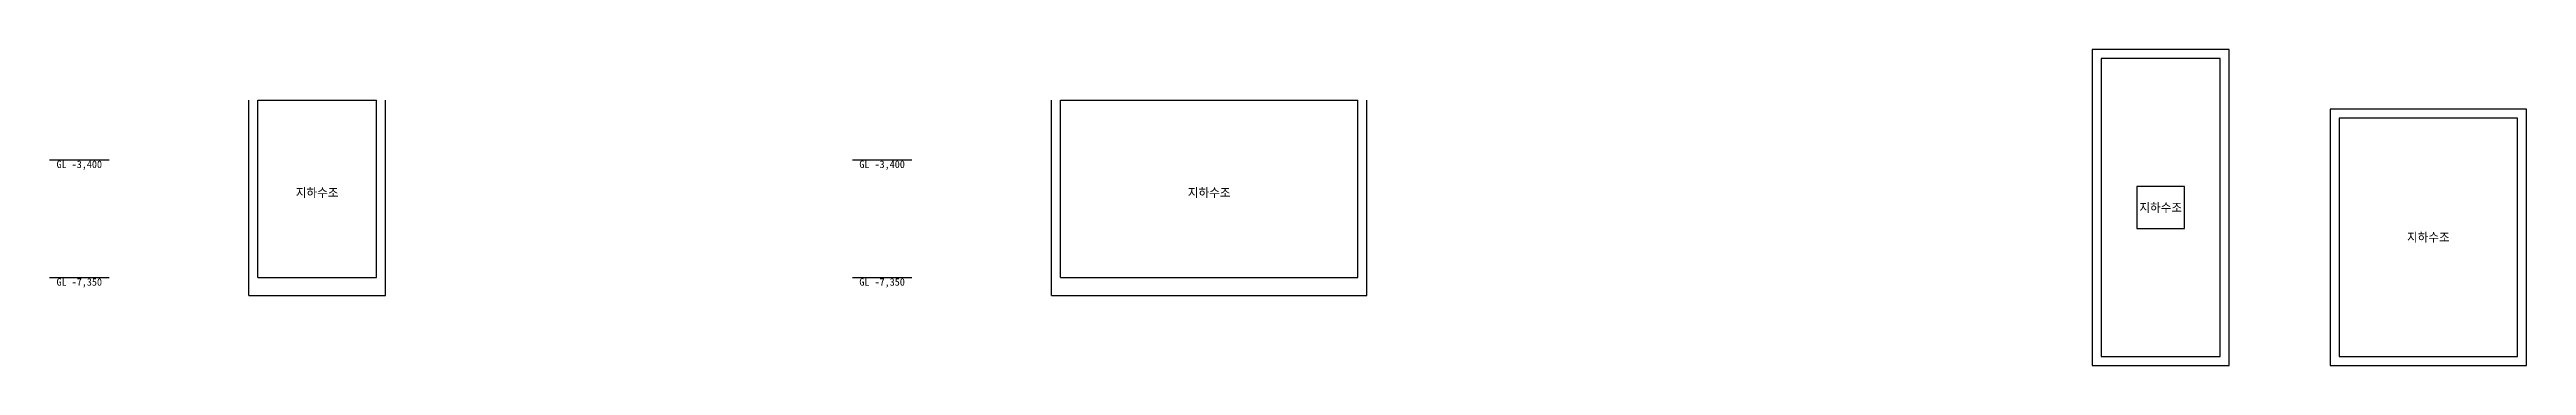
# Model space of a CAD drawing. Header units: millimetres. Extents: x -9000 to 74300, y -10300 to 300.
import ezdxf
from ezdxf.enums import TextEntityAlignment as Align

# ---------------------------------------------------------------- set-up
doc = ezdxf.new("R2010")
doc.units = ezdxf.units.MM
for name, color, linetype in [('A-EQPM', 7, 'Continuous'), ('A-TEXT', 7, 'Continuous'), ('A-WALL', 7, 'Continuous'), ('S-TEXT', 7, 'Continuous'), ('S-WALL', 7, 'Continuous')]:
    doc.layers.add(name, color=color, linetype=linetype)

msp = doc.modelspace()

# ---------------------------------------------------------------- linework, layer by layer
at = {"layer": 'A-EQPM'}
for p, q in [((62800, -4300), (61200, -4300)), ((61200, -4300), (61200, -5700)), ((62800, -5700), (62800, -4300)), ((61200, -5700), (62800, -5700))]:
    msp.add_line(p, q, dxfattribs=at)
at = {"layer": 'A-WALL'}
for p, q in [((64300, 300), (59700, 300)), ((59700, 300), (59700, -10300)), ((64000, 0), (60000, 0)), ((60000, 0), (60000, -10000)), ((64000, -10000), (64000, 0)), ((64300, -10300), (64300, 300)), ((74300, -1700), (67700, -1700)), ((67700, -1700), (67700, -10300)), ((74000, -2000), (68000, -2000)), ((68000, -2000), (68000, -10000)), ((74000, -10000), (74000, -2000)), ((74300, -10300), (74300, -1700)), ((59700, -10300), (64300, -10300)), ((60000, -10000), (64000, -10000)), ((67700, -10300), (74300, -10300)), ((68000, -10000), (74000, -10000))]:
    msp.add_line(p, q, dxfattribs=at)
at = {"layer": 'S-TEXT'}
for p, q in [((-9000, -3400), (-7000, -3400)), ((18000, -3400), (20000, -3400)), ((-9000, -7350), (-7000, -7350)), ((18000, -7350), (20000, -7350))]:
    msp.add_line(p, q, dxfattribs=at)
at = {"layer": 'S-WALL'}
for p, q in [((-2300, -7950), (-2300, -1400)), ((-2000, -7350), (-2000, -1400)), ((-2000, -1400), (2000, -1400)), ((2000, -7350), (2000, -1400)), ((2300, -7950), (2300, -1400)), ((24700, -7950), (24700, -1400)), ((25000, -7350), (25000, -1400)), ((25000, -1400), (35000, -1400)), ((35000, -7350), (35000, -1400)), ((35300, -7950), (35300, -1400)), ((-2000, -7350), (2000, -7350)), ((25000, -7350), (35000, -7350)), ((-2300, -7950), (2300, -7950)), ((24700, -7950), (35300, -7950))]:
    msp.add_line(p, q, dxfattribs=at)

# ---------------------------------------------------------------- texts
at = {"layer": 'A-TEXT'}
for p in [(62000, -5000), (71000, -6000)]:
    msp.add_text('지하수조', height=300, dxfattribs=at).set_placement(p, align=Align.MIDDLE_CENTER)
at = {"layer": 'S-TEXT'}
for s, height, p in [('GL -3,400', 250, (-8000, -3550)), ('GL -3,400', 250, (19000, -3550)), ('지하수조', 300, (0, -4500)), ('지하수조', 300, (30000, -4500)), ('GL -7,350', 250, (-8000, -7500)), ('GL -7,350', 250, (19000, -7500))]:
    msp.add_text(s, height=height, dxfattribs=at).set_placement(p, align=Align.MIDDLE_CENTER)

doc.saveas('drawing.dxf')
